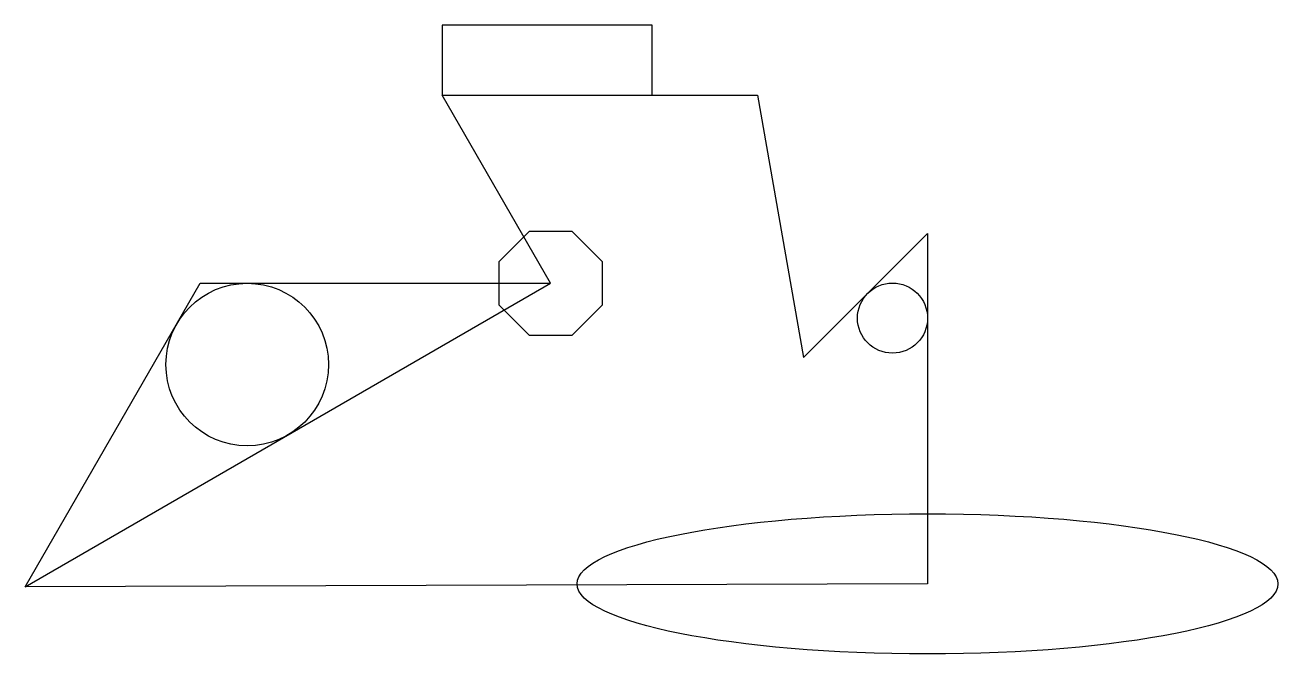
# Model space of a CAD drawing. Header units: metres. Extents: x 2 to 19.9, y 1 to 10.
import ezdxf

# ---------------------------------------------------------------- set-up
doc = ezdxf.new("R2010")
doc.units = ezdxf.units.M

msp = doc.modelspace()

# ---------------------------------------------------------------- linework, layer by layer
for p, q in [((9.5, 6.33), (7.95, 9.015)), ((7.95, 9.015), (12.45, 9.015)), ((12.45, 9.015), (13.11, 5.273)), ((13.11, 5.273), (14.878, 7.04)), ((14.878, 7.04), (14.878, 2.04)), ((2, 2), (4.5, 6.33)), ((2, 2), (9.5, 6.33)), ((4.5, 6.33), (9.5, 6.33)), ((14.878, 2.04), (2, 2))]:
    msp.add_line(p, q)
for points in [[(7.95, 9.015), (10.95, 9.015), (10.95, 10.015), (7.95, 10.015)], [(9.194, 7.069), (8.761, 6.636), (8.761, 6.024), (9.194, 5.591), (9.806, 5.591), (10.239, 6.024), (10.239, 6.636), (9.806, 7.069)]]:
    msp.add_lwpolyline(points, close=True)
for centre, radius in [((5.17, 5.17), 1.16), ((14.378, 5.833), 0.5)]:
    msp.add_circle(centre, radius)
msp.add_ellipse((14.878, 2.04), major_axis=(5, 0), ratio=0.2)

doc.saveas('drawing.dxf')
